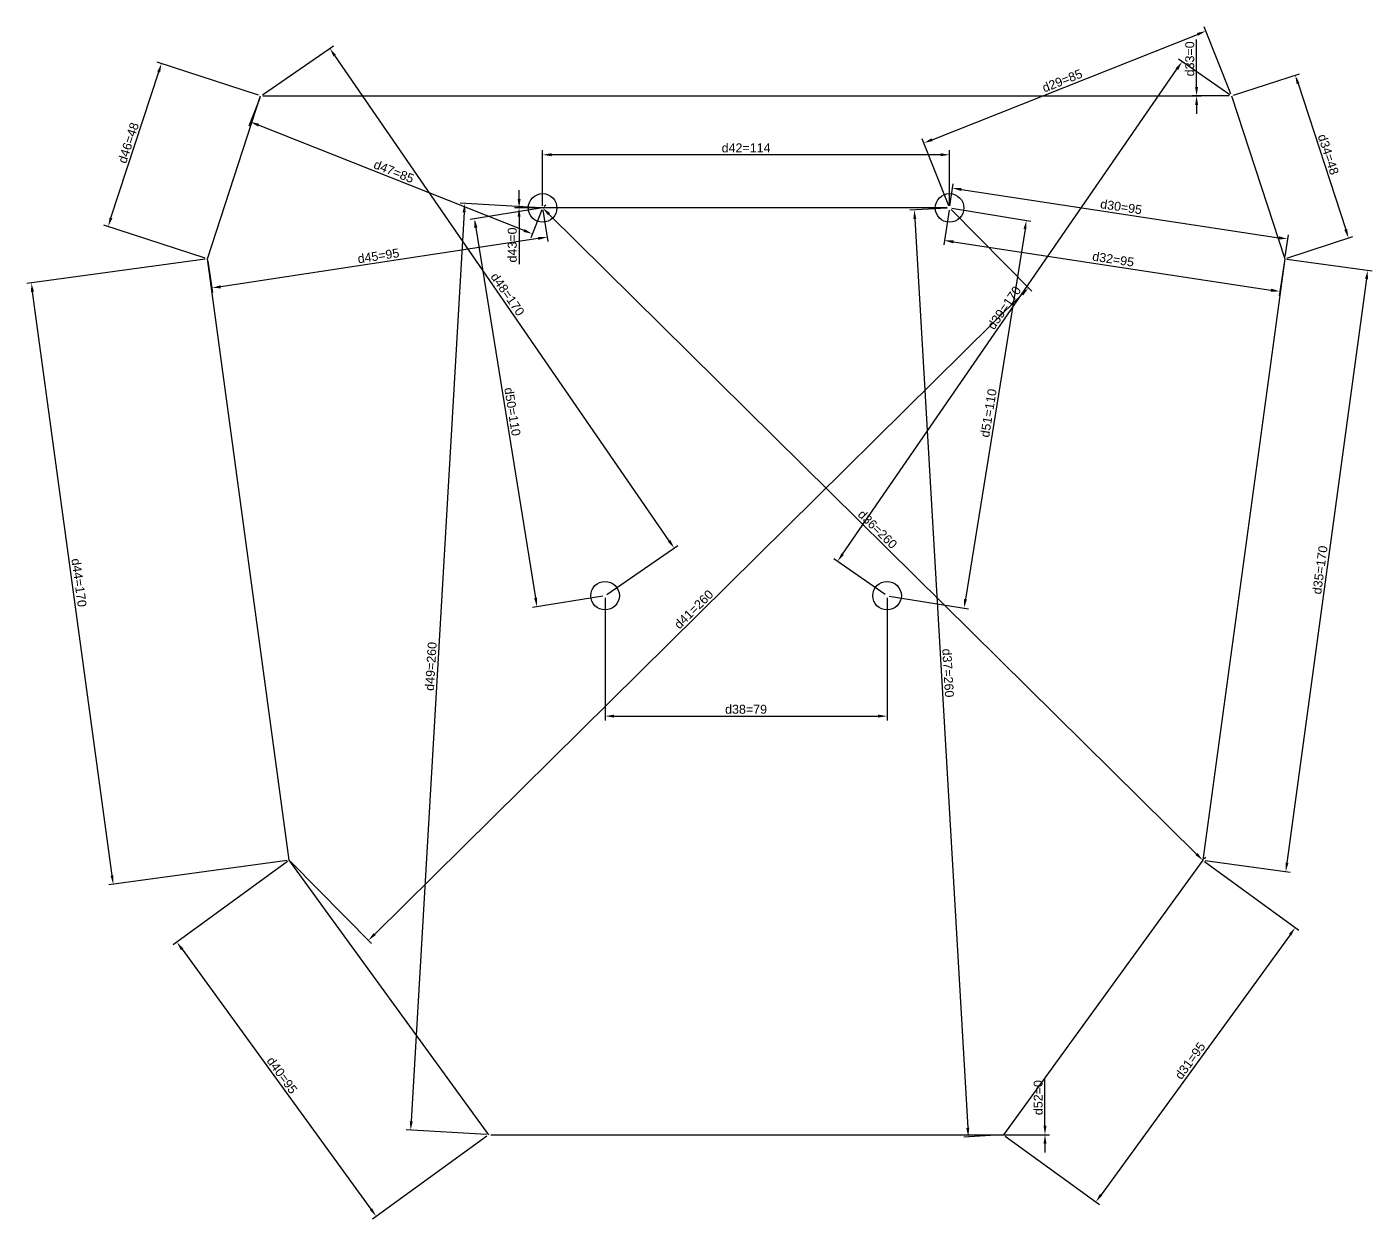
# Model space of a CAD drawing. Header units: millimetres. Extents: x 537 to 2166, y 622 to 2050.
# Drawn here: x 536.8 to 913.7, y 621.9 to 955.7 of the extents above; entities that cross this region are included whole.
import ezdxf

# ---------------------------------------------------------------- set-up
doc = ezdxf.new("R2010")
doc.units = ezdxf.units.MM
doc.layers.add('$AUDIT_BAD_LAYER1', color=7, linetype='Continuous')
doc.styles.get("Standard").update_dxf_attribs({"font": 'arial.ttf'})
doc.dimstyles.new('ISO-25', dxfattribs={"dimtxt": 2.5, "dimasz": 2.5, "dimexe": 1.25, "dimexo": 0.625, "dimtad": 1, "dimtxsty": 'Standard', "dimcen": 2.5, "dimadec": 0, "dimazin": 0, "dimtfac": 1, "dimtmove": 0, "dimatfit": 3, "dimfxl": 1, "dimarcsym": 0})

# ---------------------------------------------------------------- blocks, each defined once
blk = doc.blocks.new('*D18')
at = {"layer": '$AUDIT_BAD_LAYER1', "color": 0, "lineweight": -2, "transparency": 16777216}
for p, q in [((790.43, 924.15), (864.78, 953.66)), ((874.09, 936.99), (866.65, 955.75)), ((795.08, 905.64), (787.64, 924.39))]:
    blk.add_line(p, q, dxfattribs=at)
at = {"layer": '$AUDIT_BAD_LAYER1', "color": 0, "transparency": 16777216}
for points in [[(864.63, 954.05), (864.94, 953.27), (867.11, 954.58)], [(790.27, 924.54), (790.58, 923.77), (788.1, 923.23)]]:
    blk.add_solid(points, dxfattribs=at)
at = {"layer": 'Defpoints', "color": 0, "transparency": 16777216}
for p in [(867.11, 954.58), (874.32, 936.41), (795.31, 905.06)]:
    blk.add_point(p, dxfattribs=at)
at = {"layer": '$AUDIT_BAD_LAYER1', "color": 0, "transparency": 16777216, "insert": (826.9, 940.67), "char_height": 2.5, "attachment_point": 5, "rotation": 21.6451}
blk.add_mtext('d29=85', dxfattribs=at)
blk = doc.blocks.new('*D19')
at = {"layer": '$AUDIT_BAD_LAYER1', "color": 0, "lineweight": -2, "transparency": 16777216}
for p, q in [((795.41, 905.68), (796.34, 911.83)), ((798.63, 910.22), (887.61, 896.7)), ((889.33, 891.41), (890.26, 897.56))]:
    blk.add_line(p, q, dxfattribs=at)
at = {"layer": '$AUDIT_BAD_LAYER1', "color": 0, "transparency": 16777216}
for points in [[(798.69, 910.63), (798.56, 909.81), (796.15, 910.59)], [(887.67, 897.11), (887.54, 896.29), (890.08, 896.32)]]:
    blk.add_solid(points, dxfattribs=at)
at = {"layer": 'Defpoints', "color": 0, "transparency": 16777216}
for p in [(795.31, 905.06), (890.08, 896.32), (889.24, 890.79)]:
    blk.add_point(p, dxfattribs=at)
at = {"layer": '$AUDIT_BAD_LAYER1', "color": 0, "transparency": 16777216, "insert": (843.4, 905.34), "char_height": 2.5, "attachment_point": 5, "rotation": 351.3604}
blk.add_mtext('d30=95', dxfattribs=at)
blk = doc.blocks.new('*D20')
at = {"layer": '$AUDIT_BAD_LAYER1', "color": 0, "lineweight": -2, "transparency": 16777216}
for p, q in [((874.91, 936.61), (893.36, 942.64)), ((892.95, 939.87), (906.31, 899)), ((889.83, 890.98), (908.28, 897.01))]:
    blk.add_line(p, q, dxfattribs=at)
at = {"layer": '$AUDIT_BAD_LAYER1', "color": 0, "transparency": 16777216}
for points in [[(893.35, 940), (892.56, 939.74), (892.17, 942.25)], [(906.71, 899.13), (905.92, 898.87), (907.09, 896.62)]]:
    blk.add_solid(points, dxfattribs=at)
at = {"layer": 'Defpoints', "color": 0, "transparency": 16777216}
for p in [(874.32, 936.41), (907.09, 896.62), (889.24, 890.79)]:
    blk.add_point(p, dxfattribs=at)
at = {"layer": '$AUDIT_BAD_LAYER1', "color": 0, "transparency": 16777216, "insert": (901.44, 920.03), "char_height": 2.5, "attachment_point": 5, "rotation": 288.104}
blk.add_mtext('d34=48', dxfattribs=at)
blk = doc.blocks.new('*D21')
at = {"layer": '$AUDIT_BAD_LAYER1', "color": 0, "lineweight": -2, "transparency": 16777216}
for p, q in [((889.86, 890.7), (913.71, 887.45)), ((912.13, 885.15), (889.86, 721.66)), ((866.91, 722.26), (890.76, 719.01))]:
    blk.add_line(p, q, dxfattribs=at)
at = {"layer": '$AUDIT_BAD_LAYER1', "color": 0, "transparency": 16777216}
for points in [[(911.72, 885.2), (912.54, 885.09), (912.47, 887.62)], [(889.44, 721.71), (890.27, 721.6), (889.52, 719.18)]]:
    blk.add_solid(points, dxfattribs=at)
at = {"layer": 'Defpoints', "color": 0, "transparency": 16777216}
for p in [(889.24, 890.79), (866.29, 722.34), (889.52, 719.18)]:
    blk.add_point(p, dxfattribs=at)
at = {"layer": '$AUDIT_BAD_LAYER1', "color": 0, "transparency": 16777216, "insert": (899.11, 803.66), "char_height": 2.5, "attachment_point": 5, "rotation": 82.242}
blk.add_mtext('d35=170', dxfattribs=at)
blk = doc.blocks.new('*D22')
at = {"layer": '$AUDIT_BAD_LAYER1', "color": 0, "lineweight": -2, "transparency": 16777216}
for p, q in [((866.79, 721.98), (893.2, 702.78)), ((890.72, 701.49), (837.8, 628.69)), ((810.94, 645.13), (837.35, 625.94))]:
    blk.add_line(p, q, dxfattribs=at)
at = {"layer": '$AUDIT_BAD_LAYER1', "color": 0, "transparency": 16777216}
for points in [[(890.38, 701.74), (891.06, 701.25), (892.19, 703.52)], [(837.47, 628.94), (838.14, 628.45), (836.33, 626.67)]]:
    blk.add_solid(points, dxfattribs=at)
at = {"layer": 'Defpoints', "color": 0, "transparency": 16777216}
for p in [(866.29, 722.34), (810.43, 645.5), (836.33, 626.67)]:
    blk.add_point(p, dxfattribs=at)
at = {"layer": '$AUDIT_BAD_LAYER1', "color": 0, "transparency": 16777216, "insert": (862.72, 666.21), "char_height": 2.5, "attachment_point": 5, "rotation": 53.9883}
blk.add_mtext('d31=95', dxfattribs=at)
blk = doc.blocks.new('*D23')
at = {"layer": '$AUDIT_BAD_LAYER1', "color": 0, "lineweight": -2, "transparency": 16777216}
for p, q in [((795.22, 904.44), (793.74, 894.69)), ((796.4, 895.55), (885.38, 882.03)), ((889.14, 890.17), (887.66, 880.42))]:
    blk.add_line(p, q, dxfattribs=at)
at = {"layer": '$AUDIT_BAD_LAYER1', "color": 0, "transparency": 16777216}
for points in [[(796.46, 895.97), (796.34, 895.14), (793.93, 895.93)], [(885.44, 882.45), (885.31, 881.62), (887.85, 881.66)]]:
    blk.add_solid(points, dxfattribs=at)
at = {"layer": 'Defpoints', "color": 0, "transparency": 16777216}
for p in [(795.31, 905.06), (889.24, 890.79), (887.85, 881.66)]:
    blk.add_point(p, dxfattribs=at)
at = {"layer": '$AUDIT_BAD_LAYER1', "color": 0, "transparency": 16777216, "insert": (841.17, 890.67), "char_height": 2.5, "attachment_point": 5, "rotation": 351.3604}
blk.add_mtext('d32=95', dxfattribs=at)
blk = doc.blocks.new('*D24')
at = {"layer": '$AUDIT_BAD_LAYER1', "color": 0, "lineweight": -2, "transparency": 16777216}
for p, q in [((681.75, 905.5), (682.19, 905.95)), ((683.09, 903.3), (864.51, 724.1)), ((866.73, 722.79), (867.17, 723.23))]:
    blk.add_line(p, q, dxfattribs=at)
at = {"layer": '$AUDIT_BAD_LAYER1', "color": 0, "transparency": 16777216}
for points in [[(683.39, 903.6), (682.8, 903.01), (681.31, 905.06)], [(864.8, 724.4), (864.22, 723.8), (866.29, 722.34)]]:
    blk.add_solid(points, dxfattribs=at)
at = {"layer": 'Defpoints', "color": 0, "transparency": 16777216}
for p in [(681.31, 905.06), (866.29, 722.34), (866.29, 722.34)]:
    blk.add_point(p, dxfattribs=at)
at = {"layer": '$AUDIT_BAD_LAYER1', "color": 0, "transparency": 16777216, "insert": (775.14, 815.05), "char_height": 2.5, "attachment_point": 5, "rotation": 315.352}
blk.add_mtext('d36=260', dxfattribs=at)
blk = doc.blocks.new('*D25')
at = {"layer": '$AUDIT_BAD_LAYER1', "color": 0, "lineweight": -2, "transparency": 16777216}
for p, q in [((794.69, 905.02), (784.2, 904.41)), ((785.59, 901.99), (800.42, 647.42)), ((809.81, 645.46), (799.32, 644.85))]:
    blk.add_line(p, q, dxfattribs=at)
at = {"layer": '$AUDIT_BAD_LAYER1', "color": 0, "transparency": 16777216}
for points in [[(786.01, 902.01), (785.18, 901.96), (785.45, 904.48)], [(800.84, 647.44), (800, 647.4), (800.57, 644.92)]]:
    blk.add_solid(points, dxfattribs=at)
at = {"layer": 'Defpoints', "color": 0, "transparency": 16777216}
for p in [(795.31, 905.06), (800.57, 644.92), (810.43, 645.5)]:
    blk.add_point(p, dxfattribs=at)
at = {"layer": '$AUDIT_BAD_LAYER1', "color": 0, "transparency": 16777216, "insert": (794.91, 774.81), "char_height": 2.5, "attachment_point": 5, "rotation": 273.3335}
blk.add_mtext('d37=260', dxfattribs=at)
blk = doc.blocks.new('*D26')
at = {"layer": '$AUDIT_BAD_LAYER1', "color": 0, "lineweight": -2, "transparency": 16777216}
for p, q in [((873.81, 936.77), (859.42, 946.69)), ((765.36, 808.08), (859.03, 943.92)), ((777.3, 796.81), (762.91, 806.74))]:
    blk.add_line(p, q, dxfattribs=at)
at = {"layer": '$AUDIT_BAD_LAYER1', "color": 0, "transparency": 16777216}
for points in [[(858.68, 944.16), (859.37, 943.68), (860.45, 945.98)], [(765.02, 808.32), (765.7, 807.85), (763.94, 806.03)]]:
    blk.add_solid(points, dxfattribs=at)
at = {"layer": 'Defpoints', "color": 0, "transparency": 16777216}
for p in [(860.45, 945.98), (874.32, 936.41), (777.81, 796.46)]:
    blk.add_point(p, dxfattribs=at)
at = {"layer": '$AUDIT_BAD_LAYER1', "color": 0, "transparency": 16777216, "insert": (810.63, 877.08), "char_height": 2.5, "attachment_point": 5, "rotation": 55.4111}
blk.add_mtext('d39=170', dxfattribs=at)
blk = doc.blocks.new('*D27')
at = {"layer": '$AUDIT_BAD_LAYER1', "color": 0, "lineweight": -2, "transparency": 16777216}
for p, q in [((609.83, 721.98), (577.83, 698.71)), ((580.31, 697.42), (633.22, 624.62)), ((665.69, 645.13), (633.68, 621.87))]:
    blk.add_line(p, q, dxfattribs=at)
at = {"layer": '$AUDIT_BAD_LAYER1', "color": 0, "transparency": 16777216}
for points in [[(580.64, 697.67), (579.97, 697.18), (578.84, 699.45)], [(633.56, 624.87), (632.89, 624.38), (634.69, 622.6)]]:
    blk.add_solid(points, dxfattribs=at)
at = {"layer": 'Defpoints', "color": 0, "transparency": 16777216}
for p in [(610.34, 722.34), (666.2, 645.5), (634.69, 622.6)]:
    blk.add_point(p, dxfattribs=at)
at = {"layer": '$AUDIT_BAD_LAYER1', "color": 0, "transparency": 16777216, "insert": (608.3, 662.14), "char_height": 2.5, "attachment_point": 5, "rotation": 306.0117}
blk.add_mtext('d40=95', dxfattribs=at)
blk = doc.blocks.new('*D28')
at = {"layer": '$AUDIT_BAD_LAYER1', "color": 0, "lineweight": -2, "transparency": 16777216}
for p, q in [((681.31, 905.68), (681.31, 921.19)), ((792.81, 919.94), (683.81, 919.94)), ((795.31, 905.68), (795.31, 921.19))]:
    blk.add_line(p, q, dxfattribs=at)
at = {"layer": '$AUDIT_BAD_LAYER1', "color": 0, "transparency": 16777216}
for points in [[(683.81, 920.36), (683.81, 919.53), (681.31, 919.94)], [(792.81, 920.36), (792.81, 919.53), (795.31, 919.94)]]:
    blk.add_solid(points, dxfattribs=at)
at = {"layer": 'Defpoints', "color": 0, "transparency": 16777216}
for p in [(681.31, 919.94), (681.31, 905.06), (795.31, 905.06)]:
    blk.add_point(p, dxfattribs=at)
at = {"layer": '$AUDIT_BAD_LAYER1', "color": 0, "transparency": 16777216, "insert": (738.31, 921.85), "char_height": 2.5, "attachment_point": 5}
blk.add_mtext('d42=114', dxfattribs=at)
blk = doc.blocks.new('*D29')
at = {"layer": '$AUDIT_BAD_LAYER1', "color": 0, "lineweight": -2, "transparency": 16777216}
for p, q in [((674.72, 907.56), (674.72, 910.06)), ((794.69, 905.06), (673.47, 905.06)), ((680.69, 905.06), (673.47, 905.06)), ((674.72, 902.56), (674.72, 889.29))]:
    blk.add_line(p, q, dxfattribs=at)
at = {"layer": '$AUDIT_BAD_LAYER1', "color": 0, "transparency": 16777216}
for points in [[(674.3, 907.56), (675.14, 907.56), (674.72, 905.06)], [(674.3, 902.56), (675.14, 902.56), (674.72, 905.06)]]:
    blk.add_solid(points, dxfattribs=at)
at = {"layer": 'Defpoints', "color": 0, "transparency": 16777216}
for p in [(674.72, 905.06), (681.31, 905.06), (795.31, 905.06)]:
    blk.add_point(p, dxfattribs=at)
at = {"layer": '$AUDIT_BAD_LAYER1', "color": 0, "transparency": 16777216, "insert": (672.82, 894.67), "char_height": 2.5, "attachment_point": 5, "rotation": 90}
blk.add_mtext('d43=0', dxfattribs=at)
blk = doc.blocks.new('*D30')
at = {"layer": '$AUDIT_BAD_LAYER1', "color": 0, "lineweight": -2, "transparency": 16777216}
for p, q in [((586.77, 890.7), (536.82, 883.9)), ((560.67, 718.1), (538.4, 881.59)), ((609.72, 722.26), (559.77, 715.45))]:
    blk.add_line(p, q, dxfattribs=at)
at = {"layer": '$AUDIT_BAD_LAYER1', "color": 0, "transparency": 16777216}
for points in [[(538.81, 881.65), (537.98, 881.53), (538.06, 884.07)], [(561.08, 718.16), (560.26, 718.04), (561.01, 715.62)]]:
    blk.add_solid(points, dxfattribs=at)
at = {"layer": 'Defpoints', "color": 0, "transparency": 16777216}
for p in [(587.39, 890.79), (538.06, 884.07), (610.34, 722.34)]:
    blk.add_point(p, dxfattribs=at)
at = {"layer": '$AUDIT_BAD_LAYER1', "color": 0, "transparency": 16777216, "insert": (551.42, 800.1), "char_height": 2.5, "attachment_point": 5, "rotation": 277.758}
blk.add_mtext('d44=170', dxfattribs=at)
blk = doc.blocks.new('*D31')
at = {"layer": '$AUDIT_BAD_LAYER1', "color": 0, "lineweight": -2, "transparency": 16777216}
for p, q in [((560.38, 902.25), (573.74, 943.12)), ((601.71, 936.61), (573.33, 945.88)), ((586.8, 890.98), (558.42, 900.26))]:
    blk.add_line(p, q, dxfattribs=at)
at = {"layer": '$AUDIT_BAD_LAYER1', "color": 0, "transparency": 16777216}
for points in [[(573.35, 943.25), (574.14, 942.99), (574.52, 945.5)], [(559.99, 902.38), (560.78, 902.12), (559.61, 899.87)]]:
    blk.add_solid(points, dxfattribs=at)
at = {"layer": 'Defpoints', "color": 0, "transparency": 16777216}
for p in [(574.52, 945.5), (602.31, 936.41), (587.39, 890.79)]:
    blk.add_point(p, dxfattribs=at)
at = {"layer": '$AUDIT_BAD_LAYER1', "color": 0, "transparency": 16777216, "insert": (565.26, 923.27), "char_height": 2.5, "attachment_point": 5, "rotation": 71.896}
blk.add_mtext('d46=48', dxfattribs=at)
blk = doc.blocks.new('*D32')
at = {"layer": '$AUDIT_BAD_LAYER1', "color": 0, "lineweight": -2, "transparency": 16777216}
for p, q in [((602.08, 935.83), (598.97, 927.99)), ((676.11, 898.72), (601.75, 928.23)), ((681.08, 904.48), (677.97, 896.64))]:
    blk.add_line(p, q, dxfattribs=at)
at = {"layer": '$AUDIT_BAD_LAYER1', "color": 0, "transparency": 16777216}
for points in [[(601.9, 928.62), (601.6, 927.84), (599.43, 929.15)], [(676.26, 899.11), (675.96, 898.33), (678.43, 897.8)]]:
    blk.add_solid(points, dxfattribs=at)
at = {"layer": 'Defpoints', "color": 0, "transparency": 16777216}
for p in [(602.31, 936.41), (599.43, 929.15), (681.31, 905.06)]:
    blk.add_point(p, dxfattribs=at)
at = {"layer": '$AUDIT_BAD_LAYER1', "color": 0, "transparency": 16777216, "insert": (639.63, 915.24), "char_height": 2.5, "attachment_point": 5, "rotation": 338.3549}
blk.add_mtext('d47=85', dxfattribs=at)
blk = doc.blocks.new('*D33')
at = {"layer": '$AUDIT_BAD_LAYER1', "color": 0, "lineweight": -2, "transparency": 16777216}
for p, q in [((602.82, 936.77), (622.69, 950.46)), ((716.74, 811.86), (623.08, 947.7)), ((699.33, 796.81), (719.19, 810.51))]:
    blk.add_line(p, q, dxfattribs=at)
at = {"layer": '$AUDIT_BAD_LAYER1', "color": 0, "transparency": 16777216}
for points in [[(623.42, 947.93), (622.73, 947.46), (621.66, 949.75)], [(717.09, 812.1), (716.4, 811.62), (718.16, 809.8)]]:
    blk.add_solid(points, dxfattribs=at)
at = {"layer": 'Defpoints', "color": 0, "transparency": 16777216}
for p in [(621.66, 949.75), (602.31, 936.41), (698.81, 796.46)]:
    blk.add_point(p, dxfattribs=at)
at = {"layer": '$AUDIT_BAD_LAYER1', "color": 0, "transparency": 16777216, "insert": (671.48, 880.86), "char_height": 2.5, "attachment_point": 5, "rotation": 304.5889}
blk.add_mtext('d48=170', dxfattribs=at)
blk = doc.blocks.new('*D34')
at = {"layer": '$AUDIT_BAD_LAYER1', "color": 0, "lineweight": -2, "transparency": 16777216}
for p, q in [((681.41, 904.44), (682.75, 895.64)), ((680.09, 896.5), (591.11, 882.98)), ((587.49, 890.17), (588.82, 881.37))]:
    blk.add_line(p, q, dxfattribs=at)
at = {"layer": '$AUDIT_BAD_LAYER1', "color": 0, "transparency": 16777216}
for points in [[(680.02, 896.91), (680.15, 896.09), (682.56, 896.87)], [(591.04, 883.39), (591.17, 882.57), (588.64, 882.6)]]:
    blk.add_solid(points, dxfattribs=at)
at = {"layer": 'Defpoints', "color": 0, "transparency": 16777216}
for p in [(681.31, 905.06), (587.39, 890.79), (588.64, 882.6)]:
    blk.add_point(p, dxfattribs=at)
at = {"layer": '$AUDIT_BAD_LAYER1', "color": 0, "transparency": 16777216, "insert": (635.31, 891.62), "char_height": 2.5, "attachment_point": 5, "rotation": 8.6396}
blk.add_mtext('d45=95', dxfattribs=at)
blk = doc.blocks.new('*D35')
at = {"layer": '$AUDIT_BAD_LAYER1', "color": 0, "lineweight": -2, "transparency": 16777216}
for p, q in [((795.75, 904.61), (818.34, 881.75)), ((815.68, 880.88), (634.27, 701.68)), ((610.78, 721.9), (633.36, 699.03))]:
    blk.add_line(p, q, dxfattribs=at)
at = {"layer": '$AUDIT_BAD_LAYER1', "color": 0, "transparency": 16777216}
for points in [[(815.39, 881.18), (815.97, 880.58), (817.46, 882.64)], [(633.97, 701.98), (634.56, 701.38), (632.49, 699.92)]]:
    blk.add_solid(points, dxfattribs=at)
at = {"layer": 'Defpoints', "color": 0, "transparency": 16777216}
for p in [(795.31, 905.06), (610.34, 722.34), (632.49, 699.92)]:
    blk.add_point(p, dxfattribs=at)
at = {"layer": '$AUDIT_BAD_LAYER1', "color": 0, "transparency": 16777216, "insert": (723.64, 792.63), "char_height": 2.5, "attachment_point": 5, "rotation": 44.648}
blk.add_mtext('d41=260', dxfattribs=at)
blk = doc.blocks.new('*D36')
at = {"layer": '$AUDIT_BAD_LAYER1', "color": 0, "lineweight": -2, "transparency": 16777216}
for p, q in [((680.69, 905.09), (658.22, 906.4)), ((659.33, 903.83), (644.5, 649.27)), ((665.57, 645.53), (643.1, 646.84))]:
    blk.add_line(p, q, dxfattribs=at)
at = {"layer": '$AUDIT_BAD_LAYER1', "color": 0, "transparency": 16777216}
for points in [[(658.91, 903.86), (659.74, 903.81), (659.47, 906.33)], [(644.08, 649.29), (644.91, 649.24), (644.35, 646.77)]]:
    blk.add_solid(points, dxfattribs=at)
at = {"layer": 'Defpoints', "color": 0, "transparency": 16777216}
for p in [(681.31, 905.06), (644.35, 646.77), (666.2, 645.5)]:
    blk.add_point(p, dxfattribs=at)
at = {"layer": '$AUDIT_BAD_LAYER1', "color": 0, "transparency": 16777216, "insert": (650.01, 776.66), "char_height": 2.5, "attachment_point": 5, "rotation": 86.6665}
blk.add_mtext('d49=260', dxfattribs=at)
blk = doc.blocks.new('*D37')
at = {"layer": '$AUDIT_BAD_LAYER1', "color": 0, "lineweight": -2, "transparency": 16777216}
for p, q in [((864.53, 938.91), (864.53, 952.18)), ((602.93, 936.41), (865.78, 936.41)), ((873.7, 936.41), (863.28, 936.41)), ((864.53, 933.91), (864.53, 931.41))]:
    blk.add_line(p, q, dxfattribs=at)
at = {"layer": '$AUDIT_BAD_LAYER1', "color": 0, "transparency": 16777216}
for points in [[(864.12, 938.91), (864.95, 938.91), (864.53, 936.41)], [(864.12, 933.91), (864.95, 933.91), (864.53, 936.41)]]:
    blk.add_solid(points, dxfattribs=at)
at = {"layer": 'Defpoints', "color": 0, "transparency": 16777216}
for p in [(602.31, 936.41), (864.53, 936.41), (874.32, 936.41)]:
    blk.add_point(p, dxfattribs=at)
at = {"layer": '$AUDIT_BAD_LAYER1', "color": 0, "transparency": 16777216, "insert": (862.63, 946.8), "char_height": 2.5, "attachment_point": 5, "rotation": 90}
blk.add_mtext('d33=0', dxfattribs=at)
blk = doc.blocks.new('*D38')
at = {"layer": '$AUDIT_BAD_LAYER1', "color": 0, "lineweight": -2, "transparency": 16777216}
for p, q in [((698.81, 795.83), (698.81, 761.47)), ((777.81, 795.83), (777.81, 761.47)), ((701.31, 762.72), (775.31, 762.72))]:
    blk.add_line(p, q, dxfattribs=at)
at = {"layer": '$AUDIT_BAD_LAYER1', "color": 0, "transparency": 16777216}
for points in [[(701.31, 763.14), (701.31, 762.31), (698.81, 762.72)], [(775.31, 763.14), (775.31, 762.31), (777.81, 762.72)]]:
    blk.add_solid(points, dxfattribs=at)
at = {"layer": 'Defpoints', "color": 0, "transparency": 16777216}
for p in [(698.81, 796.46), (777.81, 796.46), (777.81, 762.72)]:
    blk.add_point(p, dxfattribs=at)
at = {"layer": '$AUDIT_BAD_LAYER1', "color": 0, "transparency": 16777216, "insert": (738.31, 764.63), "char_height": 2.5, "attachment_point": 5}
blk.add_mtext('d38=79', dxfattribs=at)
blk = doc.blocks.new('*D39')
at = {"layer": '$AUDIT_BAD_LAYER1', "color": 0, "lineweight": -2, "transparency": 16777216}
for p, q in [((680.7, 904.96), (660.99, 901.78)), ((662.62, 899.51), (679.33, 795.85)), ((698.2, 796.36), (678.49, 793.18))]:
    blk.add_line(p, q, dxfattribs=at)
at = {"layer": '$AUDIT_BAD_LAYER1', "color": 0, "transparency": 16777216}
for points in [[(663.04, 899.58), (662.21, 899.45), (662.23, 901.98)], [(679.74, 795.92), (678.92, 795.79), (679.73, 793.38)]]:
    blk.add_solid(points, dxfattribs=at)
at = {"layer": 'Defpoints', "color": 0, "transparency": 16777216}
for p in [(681.31, 905.06), (698.81, 796.46), (679.73, 793.38)]:
    blk.add_point(p, dxfattribs=at)
at = {"layer": '$AUDIT_BAD_LAYER1', "color": 0, "transparency": 16777216, "insert": (672.85, 847.99), "char_height": 2.5, "attachment_point": 5, "rotation": 279.1541}
blk.add_mtext('d50=110', dxfattribs=at)
blk = doc.blocks.new('*D40')
at = {"layer": '$AUDIT_BAD_LAYER1', "color": 0, "lineweight": -2, "transparency": 16777216}
for p, q in [((795.93, 904.96), (818.1, 901.39)), ((816.47, 899.12), (799.76, 795.45)), ((778.43, 796.36), (800.6, 792.79))]:
    blk.add_line(p, q, dxfattribs=at)
at = {"layer": '$AUDIT_BAD_LAYER1', "color": 0, "transparency": 16777216}
for points in [[(816.06, 899.18), (816.88, 899.05), (816.86, 901.59)], [(799.35, 795.52), (800.17, 795.39), (799.36, 792.99)]]:
    blk.add_solid(points, dxfattribs=at)
at = {"layer": 'Defpoints', "color": 0, "transparency": 16777216}
for p in [(795.31, 905.06), (777.81, 796.46), (799.36, 792.99)]:
    blk.add_point(p, dxfattribs=at)
at = {"layer": '$AUDIT_BAD_LAYER1', "color": 0, "transparency": 16777216, "insert": (806.24, 847.59), "char_height": 2.5, "attachment_point": 5, "rotation": 80.8459}
blk.add_mtext('d51=110', dxfattribs=at)
blk = doc.blocks.new('*D41')
at = {"layer": '$AUDIT_BAD_LAYER1', "color": 0, "lineweight": -2, "transparency": 16777216}
for p, q in [((822.06, 648), (822.06, 661.27)), ((666.82, 645.5), (823.31, 645.5)), ((811.06, 645.5), (823.31, 645.5)), ((822.06, 643), (822.06, 640.5))]:
    blk.add_line(p, q, dxfattribs=at)
at = {"layer": '$AUDIT_BAD_LAYER1', "color": 0, "transparency": 16777216}
for points in [[(821.64, 648), (822.47, 648), (822.06, 645.5)], [(821.64, 643), (822.47, 643), (822.06, 645.5)]]:
    blk.add_solid(points, dxfattribs=at)
at = {"layer": 'Defpoints', "color": 0, "transparency": 16777216}
for p in [(666.2, 645.5), (810.43, 645.5), (822.06, 645.5)]:
    blk.add_point(p, dxfattribs=at)
at = {"layer": '$AUDIT_BAD_LAYER1', "color": 0, "transparency": 16777216, "insert": (820.16, 655.88), "char_height": 2.5, "attachment_point": 5, "rotation": 90}
blk.add_mtext('d52=0', dxfattribs=at)

msp = doc.modelspace()

# ---------------------------------------------------------------- linework, layer by layer
at = {"layer": '$AUDIT_BAD_LAYER1'}
for p, q in [((587.392, 890.788), (602.307, 936.411)), ((874.32, 936.411), (889.236, 890.788)), ((610.34, 722.344), (587.392, 890.788)), ((889.236, 890.788), (866.288, 722.344)), ((666.195, 645.498), (610.34, 722.344)), ((866.288, 722.344), (810.432, 645.498))]:
    msp.add_line(p, q, dxfattribs=at)
for centre in [(681.314, 905.058), (795.314, 905.058), (698.814, 796.459), (777.814, 796.459)]:
    msp.add_circle(centre, 4, dxfattribs=at)

# ---------------------------------------------------------------- dimensions: what is measured, and where the dimension line sits
for p1, p2, distance, text, picture, middle in [((795.314, 905.058), (874.32, 936.411), 19.551, 'd29=85', '*D18', (826.904, 940.675)), ((698.814, 796.459), (602.307, 936.411), -23.505, 'd48=170', '*D33', (671.476, 880.858)), ((777.814, 796.459), (874.32, 936.411), 16.852, 'd39=170', '*D26', (810.628, 877.082)), ((587.392, 890.788), (602.307, 936.411), 29.233, 'd46=48', '*D31', (565.257, 923.274)), ((874.32, 936.411), (889.236, 890.788), 18.785, 'd34=48', '*D20', (901.441, 920.028)), ((681.314, 905.058), (602.307, 936.411), 7.811, 'd47=85', '*D32', (639.631, 915.242)), ((795.314, 905.058), (681.314, 905.058), -14.886, 'd42=114', '*D28', (738.314, 921.845)), ((795.314, 905.058), (889.236, 890.788), 5.598, 'd30=95', '*D19', (843.401, 905.338)), ((681.314, 905.058), (587.392, 890.788), 8.279, 'd45=95', '*D34', (635.311, 891.618)), ((795.314, 905.058), (610.34, 722.344), 31.514, 'd41=260', '*D35', (723.637, 792.634)), ((681.314, 905.058), (666.195, 645.498), -21.88, 'd49=260', '*D36', (650.013, 776.661)), ((681.314, 905.058), (698.814, 796.459), -19.333, 'd50=110', '*D39', (672.854, 847.986)), ((681.314, 905.058), (866.288, 722.344), 0, 'd36=260', '*D24', (775.137, 815.054)), ((795.314, 905.058), (777.814, 796.459), 21.829, 'd51=110', '*D40', (806.237, 847.589)), ((795.314, 905.058), (810.432, 645.498), -9.883, 'd37=260', '*D25', (794.906, 774.814)), ((795.314, 905.058), (889.236, 890.788), -9.234, 'd32=95', '*D23', (841.173, 890.675)), ((610.34, 722.344), (587.392, 890.788), 49.787, 'd44=170', '*D30', (551.418, 800.101)), ((889.236, 890.788), (866.288, 722.344), 23.446, 'd35=170', '*D21', (899.108, 803.657)), ((610.34, 722.344), (666.195, 645.498), -38.945, 'd40=95', '*D27', (608.303, 662.141)), ((866.288, 722.344), (810.432, 645.498), 32.022, 'd31=95', '*D22', (862.723, 666.212))]:
    dim = msp.add_aligned_dim(p1=p1, p2=p2, distance=distance, text=text, dimstyle='ISO-25', dxfattribs=at)
    dim.commit()
    dim.dimension.update_dxf_attribs({"geometry": picture, "text_midpoint": middle})
for base, p1, p2, text, picture, middle in [((864.535, 936.411), (602.307, 936.411), (874.32, 936.411), 'd33=0', '*D37', (862.632, 946.798)), ((674.719, 905.058), (795.314, 905.058), (681.314, 905.058), 'd43=0', '*D29', (672.817, 894.672)), ((822.057, 645.498), (666.195, 645.498), (810.432, 645.498), 'd52=0', '*D41', (820.156, 655.885))]:
    dim = msp.add_linear_dim(base=base, p1=p1, p2=p2, angle=90, text=text, dimstyle='ISO-25', dxfattribs=at)
    dim.commit()
    dim.dimension.update_dxf_attribs({"geometry": picture, "text_midpoint": middle})
dim = msp.add_linear_dim(base=(777.814, 762.723), p1=(698.814, 796.459), p2=(777.814, 796.459), text='d38=79', dimstyle='ISO-25', dxfattribs=at)
dim.commit()
dim.dimension.update_dxf_attribs({"geometry": '*D38', "text_midpoint": (738.314, 764.626)})

doc.saveas('drawing.dxf')
